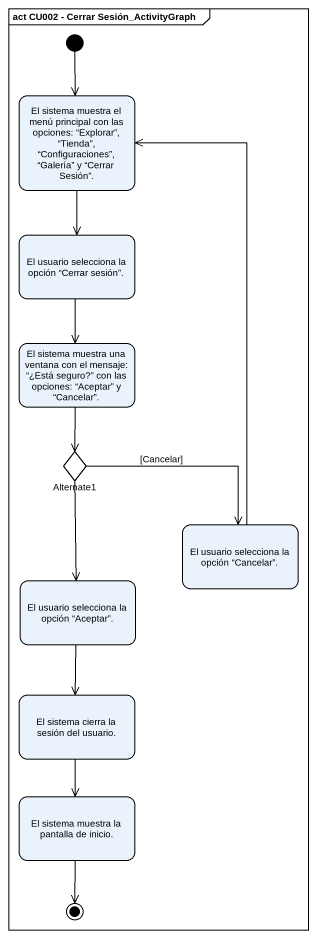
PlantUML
@startuml
mainframe act CU002 - Cerrar Sesión_ActivityGraph
hide empty description
state "El sistema muestra el menú principal con las opciones: “Explorar”, “Tienda”, “Configuraciones”, “Galería” y “Cerrar Sesión”." as El_sistema_muestra_el_menú
state "El usuario selecciona la opción “Cerrar sesión”." as El_usuario_selecciona_la
state "El sistema muestra una ventana con el mensaje: “¿Está seguro?” con las opciones: “Aceptar” y “Cancelar”." as El_sistema_muestra_una
state Alternate1 <<choice>>
state "El usuario selecciona la opción “Cancelar”." as El_usuario_selecciona_la_2
state "El usuario selecciona la opción “Aceptar”." as El_usuario_selecciona_la_3
state "El sistema cierra la sesión del usuario." as El_sistema_cierra_la_sesión
state "El sistema muestra la pantalla de inicio." as El_sistema_muestra_la
[*] --> El_sistema_muestra_el_menú
El_sistema_muestra_el_menú --> El_usuario_selecciona_la
El_usuario_selecciona_la --> El_sistema_muestra_una
El_sistema_muestra_una --> Alternate1
Alternate1 -right-> El_usuario_selecciona_la_2 : [Cancelar]
Alternate1 --> El_usuario_selecciona_la_3
El_usuario_selecciona_la_2 -up-> El_sistema_muestra_el_menú
El_usuario_selecciona_la_3 --> El_sistema_cierra_la_sesión
El_sistema_cierra_la_sesión --> El_sistema_muestra_la
El_sistema_muestra_la --> [*]
@enduml
